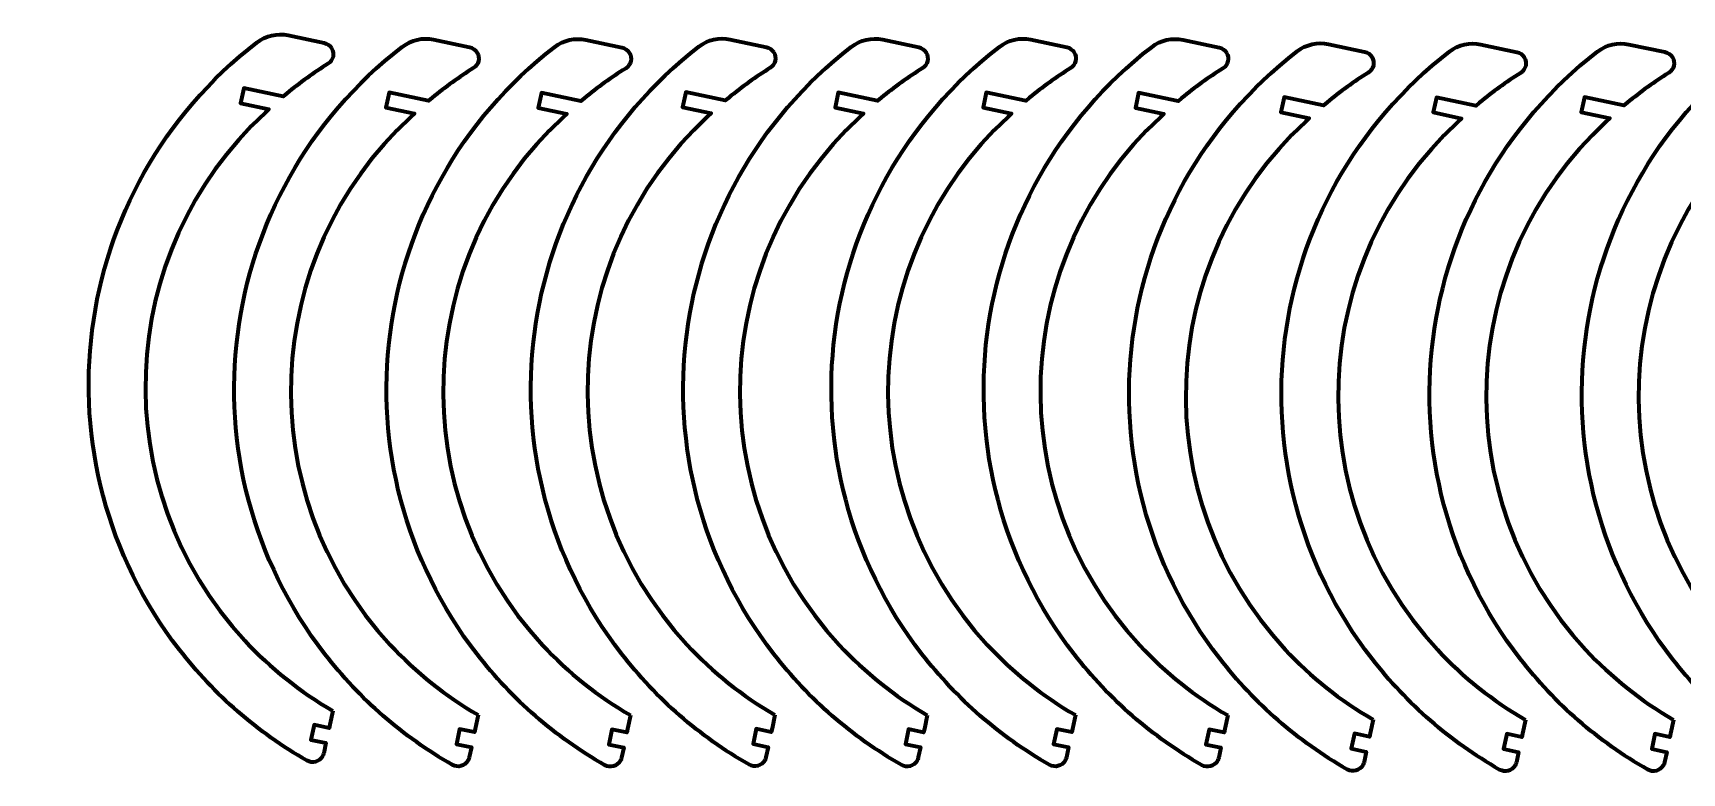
# Model space of a CAD drawing. Extents: x -825 to -144, y -811 to -185.
# Drawn here: x -809.2 to -378.3, y -811.1 to -617.5 of the extents above; entities that cross this region are included whole.
import ezdxf

# ---------------------------------------------------------------- set-up
doc = ezdxf.new("R2010")
doc.units = 0
doc.layers.add('layer0', color=255, linetype='CONTINUOUS', lineweight=100)

msp = doc.modelspace()

# ---------------------------------------------------------------- linework, layer by layer
at = {"layer": 'layer0'}
for p, q in [((-742.55, -618.16), (-733.13, -620.16)), ((-704.54, -619.27), (-695.12, -621.28)), ((-704.54, -619.27), (-695.12, -621.28)), ((-664.73, -619.35), (-655.31, -621.35)), ((-626.99, -619.22), (-617.57, -621.22)), ((-626.99, -619.22), (-617.57, -621.22)), ((-587.17, -619.29), (-577.76, -621.29)), ((-548.47, -619.27), (-539.05, -621.28)), ((-548.47, -619.27), (-539.05, -621.28)), ((-508.65, -619.35), (-499.23, -621.35)), ((-470.65, -620.46), (-461.23, -622.47)), ((-470.65, -620.46), (-461.23, -622.47)), ((-430.83, -620.54), (-421.41, -622.54)), ((-392.12, -620.52), (-382.71, -622.52)), ((-392.12, -620.52), (-382.71, -622.52))]:
    msp.add_line(p, q, dxfattribs=at)
for points in [[(-742.94, -633.41), (-743.87, -634.19), (-754.18, -632), (-755.01, -635.91), (-747.57, -637.49), (-748.49, -638.36)], [(-704.94, -634.53), (-705.86, -635.31), (-716.17, -633.12), (-717, -637.03), (-709.56, -638.61), (-710.49, -639.48)], [(-704.94, -634.53), (-705.86, -635.31), (-716.17, -633.12), (-717, -637.03), (-709.56, -638.61), (-710.49, -639.48)], [(-665.12, -634.6), (-666.05, -635.38), (-676.35, -633.19), (-677.18, -637.1), (-669.75, -638.68), (-670.67, -639.55)], [(-627.39, -634.47), (-628.31, -635.25), (-638.62, -633.06), (-639.45, -636.97), (-632.01, -638.56), (-632.94, -639.42)], [(-627.39, -634.47), (-628.31, -635.25), (-638.62, -633.06), (-639.45, -636.97), (-632.01, -638.56), (-632.94, -639.42)], [(-587.57, -634.54), (-588.5, -635.33), (-598.8, -633.13), (-599.63, -637.05), (-592.2, -638.63), (-593.12, -639.5)], [(-548.86, -634.53), (-549.79, -635.31), (-560.1, -633.12), (-560.93, -637.03), (-553.49, -638.61), (-554.41, -639.48)], [(-548.86, -634.53), (-549.79, -635.31), (-560.1, -633.12), (-560.93, -637.03), (-553.49, -638.61), (-554.41, -639.48)], [(-509.05, -634.6), (-509.97, -635.38), (-520.28, -633.19), (-521.11, -637.1), (-513.68, -638.68), (-514.6, -639.55)], [(-471.04, -635.72), (-471.97, -636.5), (-482.27, -634.31), (-483.1, -638.22), (-475.67, -639.8), (-476.59, -640.67)], [(-471.04, -635.72), (-471.97, -636.5), (-482.27, -634.31), (-483.1, -638.22), (-475.67, -639.8), (-476.59, -640.67)], [(-431.23, -635.79), (-432.15, -636.57), (-442.46, -634.38), (-443.29, -638.29), (-435.85, -639.87), (-436.78, -640.74)], [(-392.52, -635.77), (-393.45, -636.55), (-403.75, -634.36), (-404.58, -638.28), (-397.15, -639.86), (-398.07, -640.73)], [(-392.52, -635.77), (-393.45, -636.55), (-403.75, -634.36), (-404.58, -638.28), (-397.15, -639.86), (-398.07, -640.73)], [(-730.89, -794.77), (-731.65, -798.36), (-731.85, -799.3), (-735.76, -798.47), (-736.59, -802.38), (-732.68, -803.21), (-733.24, -805.83)], [(-692.88, -795.89), (-693.64, -799.48), (-693.84, -800.41), (-697.75, -799.58), (-698.59, -803.5), (-694.67, -804.33), (-695.23, -806.95)], [(-692.88, -795.89), (-693.64, -799.48), (-693.84, -800.41), (-697.75, -799.58), (-698.59, -803.5), (-694.67, -804.33), (-695.23, -806.95)], [(-653.07, -795.96), (-653.83, -799.55), (-654.03, -800.49), (-657.94, -799.66), (-658.77, -803.57), (-654.86, -804.4), (-655.42, -807.02)], [(-615.33, -795.83), (-616.09, -799.42), (-616.29, -800.36), (-620.2, -799.53), (-621.04, -803.44), (-617.12, -804.27), (-617.68, -806.89)], [(-615.33, -795.83), (-616.09, -799.42), (-616.29, -800.36), (-620.2, -799.53), (-621.04, -803.44), (-617.12, -804.27), (-617.68, -806.89)], [(-575.51, -795.91), (-576.28, -799.5), (-576.48, -800.43), (-580.39, -799.6), (-581.22, -803.51), (-577.31, -804.34), (-577.86, -806.96)], [(-536.81, -795.89), (-537.57, -799.48), (-537.77, -800.42), (-541.68, -799.58), (-542.51, -803.5), (-538.6, -804.33), (-539.16, -806.95)], [(-536.81, -795.89), (-537.57, -799.48), (-537.77, -800.42), (-541.68, -799.58), (-542.51, -803.5), (-538.6, -804.33), (-539.16, -806.95)], [(-496.99, -795.96), (-497.76, -799.55), (-497.96, -800.49), (-501.87, -799.66), (-502.7, -803.57), (-498.79, -804.4), (-499.34, -807.02)], [(-458.99, -797.08), (-459.75, -800.67), (-459.95, -801.6), (-463.86, -800.77), (-464.69, -804.69), (-460.78, -805.52), (-461.34, -808.13)], [(-458.99, -797.08), (-459.75, -800.67), (-459.95, -801.6), (-463.86, -800.77), (-464.69, -804.69), (-460.78, -805.52), (-461.34, -808.13)], [(-419.17, -797.15), (-419.93, -800.74), (-420.13, -801.68), (-424.05, -800.85), (-424.88, -804.76), (-420.96, -805.59), (-421.52, -808.21)], [(-380.46, -797.13), (-381.23, -800.72), (-381.43, -801.66), (-385.34, -800.83), (-386.17, -804.74), (-382.26, -805.57), (-382.81, -808.19)], [(-380.46, -797.13), (-381.23, -800.72), (-381.43, -801.66), (-385.34, -800.83), (-386.17, -804.74), (-382.26, -805.57), (-382.81, -808.19)]]:
    msp.add_lwpolyline(points, dxfattribs=at)
for points, knots in [([(-733.24, -805.83), (-733.3, -806.13), (-733.41, -806.42), (-733.57, -806.69), (-733.57, -806.69), (-734.39, -808.13), (-736.22, -808.63), (-737.66, -807.81), (-737.66, -807.81), (-750.56, -800.43), (-761.89, -790.58), (-770.98, -778.83), (-770.98, -778.83), (-809.25, -729.39), (-800.19, -658.29), (-750.75, -620.03), (-750.75, -620.03), (-748.42, -618.23), (-745.42, -617.55), (-742.55, -618.16)], [0, 0, 0, 0, 0.2, 0.2, 0.2, 0.2, 0.4, 0.4, 0.4, 0.4, 0.6, 0.6, 0.6, 0.6, 0.8, 0.8, 0.8, 0.8, 1, 1, 1, 1]), ([(-695.23, -806.95), (-695.3, -807.25), (-695.41, -807.54), (-695.56, -807.81), (-695.56, -807.81), (-696.38, -809.25), (-698.22, -809.75), (-699.65, -808.93), (-699.65, -808.93), (-712.56, -801.55), (-723.88, -791.7), (-732.98, -779.95), (-732.98, -779.95), (-771.24, -730.51), (-762.18, -659.41), (-712.74, -621.15), (-712.74, -621.15), (-710.42, -619.35), (-707.42, -618.66), (-704.54, -619.27)], [0, 0, 0, 0, 0.2, 0.2, 0.2, 0.2, 0.4, 0.4, 0.4, 0.4, 0.6, 0.6, 0.6, 0.6, 0.8, 0.8, 0.8, 0.8, 1, 1, 1, 1]), ([(-695.23, -806.95), (-695.3, -807.25), (-695.41, -807.54), (-695.56, -807.81), (-695.56, -807.81), (-696.38, -809.25), (-698.22, -809.75), (-699.65, -808.93), (-699.65, -808.93), (-712.56, -801.55), (-723.88, -791.7), (-732.98, -779.95), (-732.98, -779.95), (-771.24, -730.51), (-762.18, -659.41), (-712.74, -621.15), (-712.74, -621.15), (-710.42, -619.35), (-707.42, -618.66), (-704.54, -619.27)], [0, 0, 0, 0, 0.2, 0.2, 0.2, 0.2, 0.4, 0.4, 0.4, 0.4, 0.6, 0.6, 0.6, 0.6, 0.8, 0.8, 0.8, 0.8, 1, 1, 1, 1]), ([(-733.13, -620.16), (-732.33, -620.33), (-731.64, -620.82), (-731.21, -621.51), (-731.21, -621.51), (-731.21, -621.51), (-731.21, -621.51), (-731.21, -621.51)], [0, 0, 0, 0, 0.5, 0.5, 0.5, 0.5, 1, 1, 1, 1]), ([(-655.42, -807.02), (-655.48, -807.32), (-655.59, -807.61), (-655.75, -807.88), (-655.75, -807.88), (-656.57, -809.32), (-658.4, -809.82), (-659.84, -809), (-659.84, -809), (-672.74, -801.62), (-684.06, -791.77), (-693.16, -780.02), (-693.16, -780.02), (-731.42, -730.58), (-722.36, -659.48), (-672.93, -621.22), (-672.93, -621.22), (-670.6, -619.42), (-667.6, -618.74), (-664.73, -619.35)], [0, 0, 0, 0, 0.2, 0.2, 0.2, 0.2, 0.4, 0.4, 0.4, 0.4, 0.6, 0.6, 0.6, 0.6, 0.8, 0.8, 0.8, 0.8, 1, 1, 1, 1]), ([(-617.68, -806.89), (-617.74, -807.19), (-617.86, -807.49), (-618.01, -807.76), (-618.01, -807.76), (-618.83, -809.19), (-620.66, -809.69), (-622.1, -808.87), (-622.1, -808.87), (-635.01, -801.49), (-646.33, -791.64), (-655.42, -779.89), (-655.42, -779.89), (-693.69, -730.45), (-684.63, -659.36), (-635.19, -621.09), (-635.19, -621.09), (-632.86, -619.29), (-629.87, -618.61), (-626.99, -619.22)], [0, 0, 0, 0, 0.2, 0.2, 0.2, 0.2, 0.4, 0.4, 0.4, 0.4, 0.6, 0.6, 0.6, 0.6, 0.8, 0.8, 0.8, 0.8, 1, 1, 1, 1]), ([(-617.68, -806.89), (-617.74, -807.19), (-617.86, -807.49), (-618.01, -807.76), (-618.01, -807.76), (-618.83, -809.19), (-620.66, -809.69), (-622.1, -808.87), (-622.1, -808.87), (-635.01, -801.49), (-646.33, -791.64), (-655.42, -779.89), (-655.42, -779.89), (-693.69, -730.45), (-684.63, -659.36), (-635.19, -621.09), (-635.19, -621.09), (-632.86, -619.29), (-629.87, -618.61), (-626.99, -619.22)], [0, 0, 0, 0, 0.2, 0.2, 0.2, 0.2, 0.4, 0.4, 0.4, 0.4, 0.6, 0.6, 0.6, 0.6, 0.8, 0.8, 0.8, 0.8, 1, 1, 1, 1]), ([(-577.86, -806.96), (-577.93, -807.27), (-578.04, -807.56), (-578.19, -807.83), (-578.19, -807.83), (-579.02, -809.27), (-580.85, -809.77), (-582.29, -808.94), (-582.29, -808.94), (-595.19, -801.56), (-606.51, -791.72), (-615.61, -779.96), (-615.61, -779.96), (-653.87, -730.52), (-644.81, -659.43), (-595.37, -621.17), (-595.37, -621.17), (-593.05, -619.37), (-590.05, -618.68), (-587.17, -619.29)], [0, 0, 0, 0, 0.2, 0.2, 0.2, 0.2, 0.4, 0.4, 0.4, 0.4, 0.6, 0.6, 0.6, 0.6, 0.8, 0.8, 0.8, 0.8, 1, 1, 1, 1]), ([(-539.16, -806.95), (-539.22, -807.25), (-539.33, -807.54), (-539.49, -807.81), (-539.49, -807.81), (-540.31, -809.25), (-542.14, -809.75), (-543.58, -808.93), (-543.58, -808.93), (-556.48, -801.55), (-567.81, -791.7), (-576.9, -779.95), (-576.9, -779.95), (-615.17, -730.51), (-606.11, -659.41), (-556.67, -621.15), (-556.67, -621.15), (-554.34, -619.35), (-551.34, -618.66), (-548.47, -619.27)], [0, 0, 0, 0, 0.2, 0.2, 0.2, 0.2, 0.4, 0.4, 0.4, 0.4, 0.6, 0.6, 0.6, 0.6, 0.8, 0.8, 0.8, 0.8, 1, 1, 1, 1]), ([(-539.16, -806.95), (-539.22, -807.25), (-539.33, -807.54), (-539.49, -807.81), (-539.49, -807.81), (-540.31, -809.25), (-542.14, -809.75), (-543.58, -808.93), (-543.58, -808.93), (-556.48, -801.55), (-567.81, -791.7), (-576.9, -779.95), (-576.9, -779.95), (-615.17, -730.51), (-606.11, -659.41), (-556.67, -621.15), (-556.67, -621.15), (-554.34, -619.35), (-551.34, -618.66), (-548.47, -619.27)], [0, 0, 0, 0, 0.2, 0.2, 0.2, 0.2, 0.4, 0.4, 0.4, 0.4, 0.6, 0.6, 0.6, 0.6, 0.8, 0.8, 0.8, 0.8, 1, 1, 1, 1]), ([(-499.34, -807.02), (-499.41, -807.32), (-499.52, -807.61), (-499.67, -807.88), (-499.67, -807.88), (-500.5, -809.32), (-502.33, -809.82), (-503.77, -809), (-503.77, -809), (-516.67, -801.62), (-527.99, -791.77), (-537.09, -780.02), (-537.09, -780.02), (-575.35, -730.58), (-566.29, -659.48), (-516.85, -621.22), (-516.85, -621.22), (-514.53, -619.42), (-511.53, -618.74), (-508.65, -619.35)], [0, 0, 0, 0, 0.2, 0.2, 0.2, 0.2, 0.4, 0.4, 0.4, 0.4, 0.6, 0.6, 0.6, 0.6, 0.8, 0.8, 0.8, 0.8, 1, 1, 1, 1]), ([(-461.34, -808.13), (-461.4, -808.44), (-461.51, -808.73), (-461.67, -809), (-461.67, -809), (-462.49, -810.44), (-464.32, -810.94), (-465.76, -810.12), (-465.76, -810.12), (-478.66, -802.74), (-489.98, -792.89), (-499.08, -781.14), (-499.08, -781.14), (-537.34, -731.7), (-528.28, -660.6), (-478.85, -622.34), (-478.85, -622.34), (-476.52, -620.54), (-473.52, -619.85), (-470.65, -620.46)], [0, 0, 0, 0, 0.2, 0.2, 0.2, 0.2, 0.4, 0.4, 0.4, 0.4, 0.6, 0.6, 0.6, 0.6, 0.8, 0.8, 0.8, 0.8, 1, 1, 1, 1]), ([(-461.34, -808.13), (-461.4, -808.44), (-461.51, -808.73), (-461.67, -809), (-461.67, -809), (-462.49, -810.44), (-464.32, -810.94), (-465.76, -810.12), (-465.76, -810.12), (-478.66, -802.74), (-489.98, -792.89), (-499.08, -781.14), (-499.08, -781.14), (-537.34, -731.7), (-528.28, -660.6), (-478.85, -622.34), (-478.85, -622.34), (-476.52, -620.54), (-473.52, -619.85), (-470.65, -620.46)], [0, 0, 0, 0, 0.2, 0.2, 0.2, 0.2, 0.4, 0.4, 0.4, 0.4, 0.6, 0.6, 0.6, 0.6, 0.8, 0.8, 0.8, 0.8, 1, 1, 1, 1]), ([(-421.52, -808.21), (-421.59, -808.51), (-421.7, -808.8), (-421.85, -809.07), (-421.85, -809.07), (-422.67, -810.51), (-424.51, -811.01), (-425.94, -810.19), (-425.94, -810.19), (-438.85, -802.81), (-450.17, -792.96), (-459.27, -781.21), (-459.27, -781.21), (-497.53, -731.77), (-488.47, -660.67), (-439.03, -622.41), (-439.03, -622.41), (-436.71, -620.61), (-433.71, -619.93), (-430.83, -620.54)], [0, 0, 0, 0, 0.2, 0.2, 0.2, 0.2, 0.4, 0.4, 0.4, 0.4, 0.6, 0.6, 0.6, 0.6, 0.8, 0.8, 0.8, 0.8, 1, 1, 1, 1]), ([(-382.81, -808.19), (-382.88, -808.49), (-382.99, -808.79), (-383.14, -809.06), (-383.14, -809.06), (-383.97, -810.49), (-385.8, -810.99), (-387.24, -810.17), (-387.24, -810.17), (-400.14, -802.79), (-411.46, -792.95), (-420.56, -781.19), (-420.56, -781.19), (-458.82, -731.75), (-449.76, -660.66), (-400.32, -622.39), (-400.32, -622.39), (-398, -620.59), (-395, -619.91), (-392.12, -620.52)], [0, 0, 0, 0, 0.2, 0.2, 0.2, 0.2, 0.4, 0.4, 0.4, 0.4, 0.6, 0.6, 0.6, 0.6, 0.8, 0.8, 0.8, 0.8, 1, 1, 1, 1]), ([(-382.81, -808.19), (-382.88, -808.49), (-382.99, -808.79), (-383.14, -809.06), (-383.14, -809.06), (-383.97, -810.49), (-385.8, -810.99), (-387.24, -810.17), (-387.24, -810.17), (-400.14, -802.79), (-411.46, -792.95), (-420.56, -781.19), (-420.56, -781.19), (-458.82, -731.75), (-449.76, -660.66), (-400.32, -622.39), (-400.32, -622.39), (-398, -620.59), (-395, -619.91), (-392.12, -620.52)], [0, 0, 0, 0, 0.2, 0.2, 0.2, 0.2, 0.4, 0.4, 0.4, 0.4, 0.6, 0.6, 0.6, 0.6, 0.8, 0.8, 0.8, 0.8, 1, 1, 1, 1]), ([(-343, -808.26), (-343.06, -808.57), (-343.18, -808.86), (-343.33, -809.13), (-343.33, -809.13), (-344.15, -810.57), (-345.99, -811.07), (-347.42, -810.24), (-347.42, -810.24), (-360.33, -802.87), (-371.65, -793.02), (-380.74, -781.26), (-380.74, -781.26), (-419.01, -731.83), (-409.95, -660.73), (-360.51, -622.47), (-360.51, -622.47), (-358.18, -620.67), (-355.19, -619.98), (-352.31, -620.59)], [0, 0, 0, 0, 0.2, 0.2, 0.2, 0.2, 0.4, 0.4, 0.4, 0.4, 0.6, 0.6, 0.6, 0.6, 0.8, 0.8, 0.8, 0.8, 1, 1, 1, 1]), ([(-731.21, -621.51), (-730.33, -622.91), (-730.76, -624.76), (-732.17, -625.64), (-732.17, -625.64), (-735.93, -627.99), (-739.53, -630.58), (-742.94, -633.41)], [0, 0, 0, 0, 0.5, 0.5, 0.5, 0.5, 1, 1, 1, 1]), ([(-693.2, -622.62), (-692.32, -624.03), (-692.75, -625.88), (-694.16, -626.76), (-694.16, -626.76), (-697.92, -629.1), (-701.52, -631.7), (-704.94, -634.53)], [0, 0, 0, 0, 0.5, 0.5, 0.5, 0.5, 1, 1, 1, 1]), ([(-693.2, -622.62), (-692.32, -624.03), (-692.75, -625.88), (-694.16, -626.76), (-694.16, -626.76), (-697.92, -629.1), (-701.52, -631.7), (-704.94, -634.53)], [0, 0, 0, 0, 0.5, 0.5, 0.5, 0.5, 1, 1, 1, 1]), ([(-695.12, -621.28), (-694.32, -621.45), (-693.63, -621.93), (-693.2, -622.62), (-693.2, -622.62), (-693.2, -622.62), (-693.2, -622.62), (-693.2, -622.62)], [0, 0, 0, 0, 0.5, 0.5, 0.5, 0.5, 1, 1, 1, 1]), ([(-695.12, -621.28), (-694.32, -621.45), (-693.63, -621.93), (-693.2, -622.62), (-693.2, -622.62), (-693.2, -622.62), (-693.2, -622.62), (-693.2, -622.62)], [0, 0, 0, 0, 0.5, 0.5, 0.5, 0.5, 1, 1, 1, 1]), ([(-653.39, -622.7), (-652.51, -624.1), (-652.94, -625.95), (-654.34, -626.83), (-654.34, -626.83), (-658.1, -629.18), (-661.71, -631.77), (-665.12, -634.6)], [0, 0, 0, 0, 0.5, 0.5, 0.5, 0.5, 1, 1, 1, 1]), ([(-655.31, -621.35), (-654.51, -621.52), (-653.82, -622.01), (-653.39, -622.7), (-653.39, -622.7), (-653.39, -622.7), (-653.39, -622.7), (-653.39, -622.7)], [0, 0, 0, 0, 0.5, 0.5, 0.5, 0.5, 1, 1, 1, 1]), ([(-615.65, -622.57), (-614.77, -623.97), (-615.2, -625.82), (-616.61, -626.7), (-616.61, -626.7), (-620.37, -629.05), (-623.97, -631.64), (-627.39, -634.47)], [0, 0, 0, 0, 0.5, 0.5, 0.5, 0.5, 1, 1, 1, 1]), ([(-615.65, -622.57), (-614.77, -623.97), (-615.2, -625.82), (-616.61, -626.7), (-616.61, -626.7), (-620.37, -629.05), (-623.97, -631.64), (-627.39, -634.47)], [0, 0, 0, 0, 0.5, 0.5, 0.5, 0.5, 1, 1, 1, 1]), ([(-617.57, -621.22), (-616.77, -621.39), (-616.08, -621.88), (-615.65, -622.57), (-615.65, -622.57), (-615.65, -622.57), (-615.65, -622.57), (-615.65, -622.57)], [0, 0, 0, 0, 0.5, 0.5, 0.5, 0.5, 1, 1, 1, 1]), ([(-617.57, -621.22), (-616.77, -621.39), (-616.08, -621.88), (-615.65, -622.57), (-615.65, -622.57), (-615.65, -622.57), (-615.65, -622.57), (-615.65, -622.57)], [0, 0, 0, 0, 0.5, 0.5, 0.5, 0.5, 1, 1, 1, 1]), ([(-575.83, -622.64), (-574.96, -624.05), (-575.39, -625.9), (-576.79, -626.77), (-576.79, -626.77), (-580.55, -629.12), (-584.16, -631.72), (-587.57, -634.54)], [0, 0, 0, 0, 0.5, 0.5, 0.5, 0.5, 1, 1, 1, 1]), ([(-577.76, -621.29), (-576.96, -621.46), (-576.27, -621.95), (-575.83, -622.64), (-575.83, -622.64), (-575.83, -622.64), (-575.83, -622.64), (-575.83, -622.64)], [0, 0, 0, 0, 0.5, 0.5, 0.5, 0.5, 1, 1, 1, 1]), ([(-537.13, -622.62), (-536.25, -624.03), (-536.68, -625.88), (-538.09, -626.76), (-538.09, -626.76), (-541.85, -629.1), (-545.45, -631.7), (-548.86, -634.53)], [0, 0, 0, 0, 0.5, 0.5, 0.5, 0.5, 1, 1, 1, 1]), ([(-537.13, -622.62), (-536.25, -624.03), (-536.68, -625.88), (-538.09, -626.76), (-538.09, -626.76), (-541.85, -629.1), (-545.45, -631.7), (-548.86, -634.53)], [0, 0, 0, 0, 0.5, 0.5, 0.5, 0.5, 1, 1, 1, 1]), ([(-539.05, -621.28), (-538.25, -621.45), (-537.56, -621.93), (-537.13, -622.62), (-537.13, -622.62), (-537.13, -622.62), (-537.13, -622.62), (-537.13, -622.62)], [0, 0, 0, 0, 0.5, 0.5, 0.5, 0.5, 1, 1, 1, 1]), ([(-539.05, -621.28), (-538.25, -621.45), (-537.56, -621.93), (-537.13, -622.62), (-537.13, -622.62), (-537.13, -622.62), (-537.13, -622.62), (-537.13, -622.62)], [0, 0, 0, 0, 0.5, 0.5, 0.5, 0.5, 1, 1, 1, 1]), ([(-497.31, -622.7), (-496.44, -624.1), (-496.86, -625.95), (-498.27, -626.83), (-498.27, -626.83), (-502.03, -629.18), (-505.63, -631.77), (-509.05, -634.6)], [0, 0, 0, 0, 0.5, 0.5, 0.5, 0.5, 1, 1, 1, 1]), ([(-499.23, -621.35), (-498.44, -621.52), (-497.74, -622.01), (-497.31, -622.7), (-497.31, -622.7), (-497.31, -622.7), (-497.31, -622.7), (-497.31, -622.7)], [0, 0, 0, 0, 0.5, 0.5, 0.5, 0.5, 1, 1, 1, 1]), ([(-459.31, -623.81), (-458.43, -625.22), (-458.86, -627.07), (-460.26, -627.95), (-460.26, -627.95), (-464.02, -630.29), (-467.63, -632.89), (-471.04, -635.72)], [0, 0, 0, 0, 0.5, 0.5, 0.5, 0.5, 1, 1, 1, 1]), ([(-459.31, -623.81), (-458.43, -625.22), (-458.86, -627.07), (-460.26, -627.95), (-460.26, -627.95), (-464.02, -630.29), (-467.63, -632.89), (-471.04, -635.72)], [0, 0, 0, 0, 0.5, 0.5, 0.5, 0.5, 1, 1, 1, 1]), ([(-461.23, -622.47), (-460.43, -622.64), (-459.74, -623.12), (-459.31, -623.81), (-459.31, -623.81), (-459.31, -623.81), (-459.31, -623.81), (-459.31, -623.81)], [0, 0, 0, 0, 0.5, 0.5, 0.5, 0.5, 1, 1, 1, 1]), ([(-461.23, -622.47), (-460.43, -622.64), (-459.74, -623.12), (-459.31, -623.81), (-459.31, -623.81), (-459.31, -623.81), (-459.31, -623.81), (-459.31, -623.81)], [0, 0, 0, 0, 0.5, 0.5, 0.5, 0.5, 1, 1, 1, 1]), ([(-419.49, -623.89), (-418.61, -625.29), (-419.04, -627.14), (-420.45, -628.02), (-420.45, -628.02), (-424.21, -630.37), (-427.81, -632.96), (-431.23, -635.79)], [0, 0, 0, 0, 0.5, 0.5, 0.5, 0.5, 1, 1, 1, 1]), ([(-421.41, -622.54), (-420.62, -622.71), (-419.92, -623.19), (-419.49, -623.89), (-419.49, -623.89), (-419.49, -623.89), (-419.49, -623.89), (-419.49, -623.89)], [0, 0, 0, 0, 0.5, 0.5, 0.5, 0.5, 1, 1, 1, 1]), ([(-380.78, -623.87), (-379.91, -625.27), (-380.34, -627.12), (-381.74, -628), (-381.74, -628), (-385.5, -630.35), (-389.11, -632.95), (-392.52, -635.77)], [0, 0, 0, 0, 0.5, 0.5, 0.5, 0.5, 1, 1, 1, 1]), ([(-380.78, -623.87), (-379.91, -625.27), (-380.34, -627.12), (-381.74, -628), (-381.74, -628), (-385.5, -630.35), (-389.11, -632.95), (-392.52, -635.77)], [0, 0, 0, 0, 0.5, 0.5, 0.5, 0.5, 1, 1, 1, 1]), ([(-382.71, -622.52), (-381.91, -622.69), (-381.22, -623.18), (-380.78, -623.87), (-380.78, -623.87), (-380.78, -623.87), (-380.78, -623.87), (-380.78, -623.87)], [0, 0, 0, 0, 0.5, 0.5, 0.5, 0.5, 1, 1, 1, 1]), ([(-382.71, -622.52), (-381.91, -622.69), (-381.22, -623.18), (-380.78, -623.87), (-380.78, -623.87), (-380.78, -623.87), (-380.78, -623.87), (-380.78, -623.87)], [0, 0, 0, 0, 0.5, 0.5, 0.5, 0.5, 1, 1, 1, 1]), ([(-748.49, -638.36), (-788.11, -674.99), (-790.53, -736.8), (-753.9, -776.42), (-753.9, -776.42), (-747.2, -783.66), (-739.44, -789.85), (-730.89, -794.77)], [0, 0, 0, 0, 0.5, 0.5, 0.5, 0.5, 1, 1, 1, 1]), ([(-710.49, -639.48), (-750.1, -676.11), (-752.52, -737.92), (-715.89, -777.53), (-715.89, -777.53), (-709.19, -784.78), (-701.43, -790.97), (-692.88, -795.89)], [0, 0, 0, 0, 0.5, 0.5, 0.5, 0.5, 1, 1, 1, 1]), ([(-710.49, -639.48), (-750.1, -676.11), (-752.52, -737.92), (-715.89, -777.53), (-715.89, -777.53), (-709.19, -784.78), (-701.43, -790.97), (-692.88, -795.89)], [0, 0, 0, 0, 0.5, 0.5, 0.5, 0.5, 1, 1, 1, 1]), ([(-670.67, -639.55), (-710.29, -676.18), (-712.71, -737.99), (-676.08, -777.61), (-676.08, -777.61), (-669.38, -784.85), (-661.62, -791.04), (-653.07, -795.96)], [0, 0, 0, 0, 0.5, 0.5, 0.5, 0.5, 1, 1, 1, 1]), ([(-632.94, -639.42), (-672.55, -676.05), (-674.97, -737.86), (-638.34, -777.48), (-638.34, -777.48), (-631.64, -784.72), (-623.88, -790.91), (-615.33, -795.83)], [0, 0, 0, 0, 0.5, 0.5, 0.5, 0.5, 1, 1, 1, 1]), ([(-632.94, -639.42), (-672.55, -676.05), (-674.97, -737.86), (-638.34, -777.48), (-638.34, -777.48), (-631.64, -784.72), (-623.88, -790.91), (-615.33, -795.83)], [0, 0, 0, 0, 0.5, 0.5, 0.5, 0.5, 1, 1, 1, 1]), ([(-593.12, -639.5), (-632.74, -676.13), (-635.16, -737.94), (-598.53, -777.55), (-598.53, -777.55), (-591.83, -784.8), (-584.07, -790.98), (-575.51, -795.91)], [0, 0, 0, 0, 0.5, 0.5, 0.5, 0.5, 1, 1, 1, 1]), ([(-554.41, -639.48), (-594.03, -676.11), (-596.45, -737.92), (-559.82, -777.53), (-559.82, -777.53), (-553.12, -784.78), (-545.36, -790.97), (-536.81, -795.89)], [0, 0, 0, 0, 0.5, 0.5, 0.5, 0.5, 1, 1, 1, 1]), ([(-554.41, -639.48), (-594.03, -676.11), (-596.45, -737.92), (-559.82, -777.53), (-559.82, -777.53), (-553.12, -784.78), (-545.36, -790.97), (-536.81, -795.89)], [0, 0, 0, 0, 0.5, 0.5, 0.5, 0.5, 1, 1, 1, 1]), ([(-514.6, -639.55), (-554.21, -676.18), (-556.63, -737.99), (-520, -777.61), (-520, -777.61), (-513.31, -784.85), (-505.55, -791.04), (-496.99, -795.96)], [0, 0, 0, 0, 0.5, 0.5, 0.5, 0.5, 1, 1, 1, 1]), ([(-476.59, -640.67), (-516.21, -677.3), (-518.63, -739.11), (-482, -778.72), (-482, -778.72), (-475.3, -785.97), (-467.54, -792.16), (-458.99, -797.08)], [0, 0, 0, 0, 0.5, 0.5, 0.5, 0.5, 1, 1, 1, 1]), ([(-476.59, -640.67), (-516.21, -677.3), (-518.63, -739.11), (-482, -778.72), (-482, -778.72), (-475.3, -785.97), (-467.54, -792.16), (-458.99, -797.08)], [0, 0, 0, 0, 0.5, 0.5, 0.5, 0.5, 1, 1, 1, 1]), ([(-436.78, -640.74), (-476.39, -677.37), (-478.81, -739.18), (-442.18, -778.79), (-442.18, -778.79), (-435.48, -786.04), (-427.72, -792.23), (-419.17, -797.15)], [0, 0, 0, 0, 0.5, 0.5, 0.5, 0.5, 1, 1, 1, 1]), ([(-398.07, -640.73), (-437.69, -677.35), (-440.11, -739.16), (-403.48, -778.78), (-403.48, -778.78), (-396.78, -786.02), (-389.02, -792.21), (-380.46, -797.13)], [0, 0, 0, 0, 0.5, 0.5, 0.5, 0.5, 1, 1, 1, 1]), ([(-398.07, -640.73), (-437.69, -677.35), (-440.11, -739.16), (-403.48, -778.78), (-403.48, -778.78), (-396.78, -786.02), (-389.02, -792.21), (-380.46, -797.13)], [0, 0, 0, 0, 0.5, 0.5, 0.5, 0.5, 1, 1, 1, 1]), ([(-358.26, -640.8), (-397.87, -677.43), (-400.29, -739.24), (-363.66, -778.85), (-363.66, -778.85), (-356.96, -786.1), (-349.2, -792.28), (-340.65, -797.21)], [0, 0, 0, 0, 0.5, 0.5, 0.5, 0.5, 1, 1, 1, 1])]:
    msp.add_open_spline(points, degree=3, knots=knots, dxfattribs=at)

doc.saveas('drawing.dxf')
